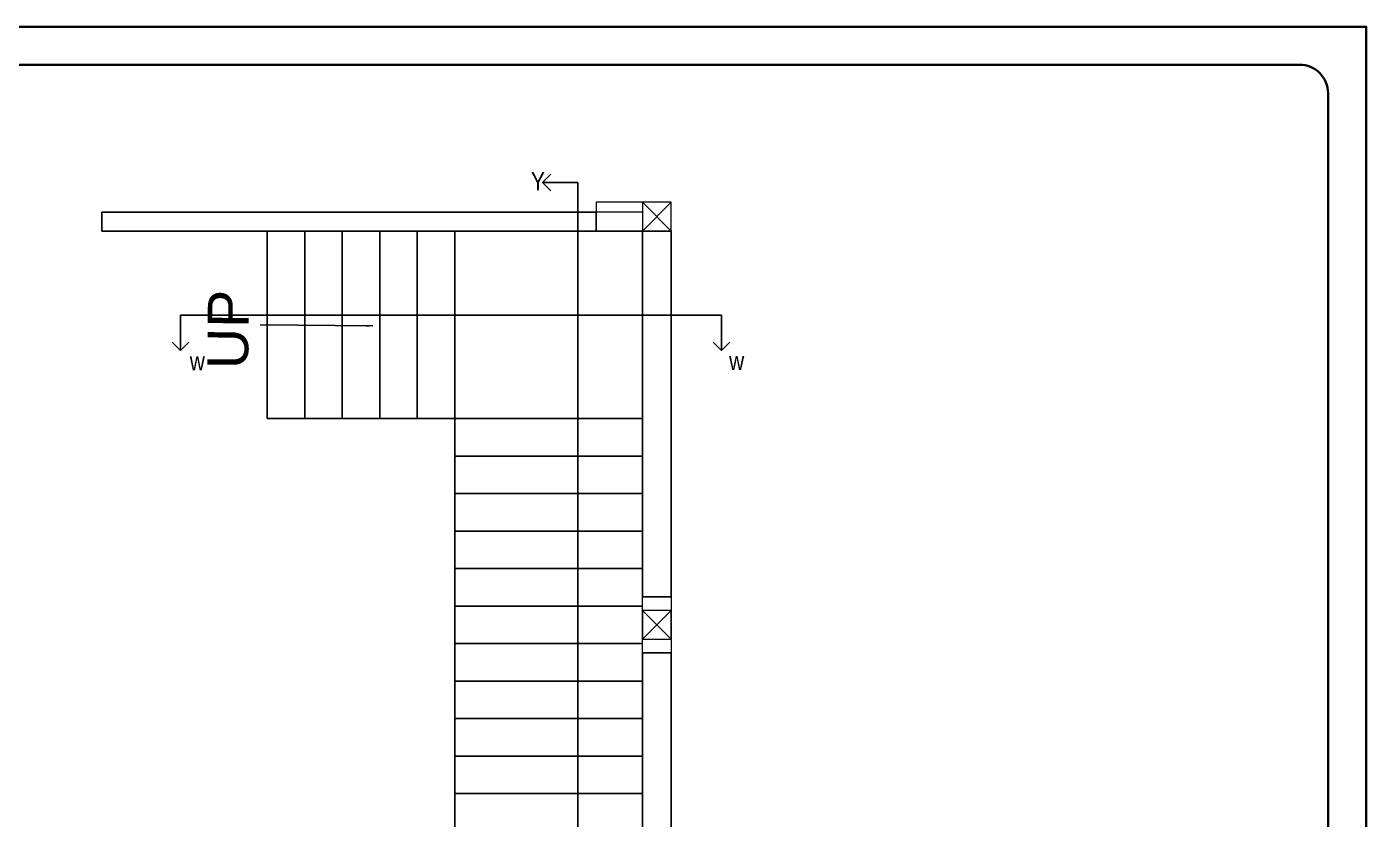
# Model space of a CAD drawing. Header units: inches. Extents: x -605 to 2991212, y -2872845 to 0.
# Drawn here: x 2775622 to 2818445, y -2274333 to -2248978 of the extents above; entities that cross this region are included whole.
import ezdxf

# ---------------------------------------------------------------- set-up
doc = ezdxf.new("R2010")
doc.units = ezdxf.units.IN
doc.header["$LTSCALE"] = 600
doc.header["$MEASUREMENT"] = 0
for name, color, linetype in [('05 RG_TXT', 7, 'Continuous'), ('NOITHAT', 21, 'Continuous'), ('RC BEAM', 130, 'Continuous'), ('SnT-DIMS2', 7, 'Continuous')]:
    doc.layers.add(name, color=color, linetype=linetype)
for name, color, linetype, lineweight in [('PV_MASONRY', 10, 'Continuous', 0), ('rRCC 2', 40, 'Continuous', 15), ('rSHEET', 2, 'Continuous', 30), ('TEXT 1', 1, 'Continuous', 0)]:
    doc.layers.add(name, color=color, linetype=linetype, lineweight=lineweight)
doc.styles.add('MtXpl_Arial_Narrow_1', font='ARIALN.TTF')
doc.styles.add('RG', font='arial.ttf')
doc.styles.add('ROMANS', font='arial.ttf')
doc.dimstyles.new('SnT', dxfattribs={"dimtxt": 2.5, "dimasz": 1, "dimexe": 1, "dimexo": 1, "dimgap": 1, "dimtad": 1, "dimdec": 0, "dimzin": 0, "dimdsep": 46, "dimtxsty": 'ROMANS', "dimblk": 'L1', "dimcen": 1, "dimclrd": 1, "dimclre": 1, "dimadec": 0, "dimazin": 0, "dimtfac": 1, "dimtdec": 0, "dimtmove": 0, "dimatfit": 3, "dimldrblk": 'LL1', "dimfxl": 1, "dimtolj": 1, "dimtzin": 0, "dimarcsym": 0})

# ---------------------------------------------------------------- blocks, each defined once
blk = doc.blocks.new('L1')
at = {"color": 1}
blk.add_line((0, -1), (0, 1), dxfattribs=at)
blk.add_solid([(-2, 0.33), (-2, -0.33), (0, 0)], dxfattribs=at)
blk = doc.blocks.new('LL1')
at = {"color": 1}
blk.add_solid([(-2, 0.33), (-2, -0.33), (0, 0)], dxfattribs=at)

msp = doc.modelspace()

# ---------------------------------------------------------------- linework, layer by layer
at = {"color": 1, "linetype": 'ByBlock'}
for points in [[(2778025.9, -2254913.2), (2793825.9, -2254913.2), (2793825.9, -2255513.2), (2778025.9, -2255513.2)], [(2795305.9, -2255513.2), (2796225.9, -2255513.2), (2796225.9, -2267213.2), (2795305.9, -2267213.2)], [(2795305.9, -2269013.2), (2796225.9, -2269013.2), (2796225.9, -2280713.2), (2795305.9, -2280713.2)]]:
    msp.add_lwpolyline(points, close=True, dxfattribs=at)
at = {"layer": 'NOITHAT', "linetype": 'Continuous'}
for p, q in [((2783305.9, -2255513.2), (2783305.9, -2261513.2)), ((2784505.9, -2255513.2), (2784505.9, -2261513.2)), ((2785705.9, -2255513.2), (2785705.9, -2261513.2)), ((2786905.9, -2255513.2), (2786905.9, -2261513.2)), ((2788105.9, -2255513.2), (2788105.9, -2261513.2)), ((2789305.9, -2255513.2), (2789305.9, -2261513.2)), ((2789305.9, -2261513.2), (2795305.9, -2261513.2)), ((2789305.9, -2262713.2), (2795305.9, -2262713.2)), ((2789305.9, -2263913.2), (2795305.9, -2263913.2)), ((2789305.9, -2265113.2), (2795305.9, -2265113.2)), ((2789305.9, -2266313.2), (2795305.9, -2266313.2)), ((2789305.9, -2267513.2), (2795305.9, -2267513.2)), ((2789305.9, -2268713.2), (2795305.9, -2268713.2)), ((2789305.9, -2269913.2), (2795305.9, -2269913.2)), ((2789305.9, -2269913.2), (2795305.9, -2269913.2)), ((2789305.9, -2271113.2), (2795305.9, -2271113.2)), ((2789305.9, -2272313.2), (2795305.9, -2272313.2)), ((2789305.9, -2273513.2), (2795305.9, -2273513.2))]:
    msp.add_line(p, q, dxfattribs=at)
msp.add_lwpolyline([(2783305.9, -2274713.2), (2789305.9, -2274713.2), (2789305.9, -2261513.2), (2783305.9, -2261513.2)], dxfattribs=at)
at = {"layer": 'PV_MASONRY', "color": 8}
for p, q in [((2795305.9, -2254913.2), (2778025.9, -2254913.2)), ((2778025.9, -2254913.2), (2778025.9, -2255513.2)), ((2795305.9, -2255513.2), (2778025.9, -2255513.2)), ((2783305.9, -2255513.2), (2795305.9, -2255513.2))]:
    msp.add_line(p, q, dxfattribs=at)
at = {"layer": 'RC BEAM', "color": 1}
for p, q in [((2792113.4, -2253964.9), (2792379.4, -2253698.9)), ((2793237.7, -2253964.9), (2792113.4, -2253964.9)), ((2792113.4, -2253964.9), (2792379.4, -2254231)), ((2793237.7, -2283644.9), (2793237.7, -2253964.9)), ((2797828.1, -2258207.6), (2780535, -2258207.6)), ((2780535, -2258207.6), (2780535, -2259331.9)), ((2797828.1, -2258207.6), (2797828.1, -2259331.9)), ((2780535, -2259331.9), (2780268.9, -2259065.9)), ((2780535, -2259331.9), (2780801, -2259065.9)), ((2797828.1, -2259331.9), (2797562.1, -2259065.9)), ((2797828.1, -2259331.9), (2798094.2, -2259065.9))]:
    msp.add_line(p, q, dxfattribs=at)
at = {"layer": 'rRCC 2', "color": 6}
for p, q in [((2796225.9, -2254593.2), (2795305.9, -2255513.2)), ((2796225.9, -2255513.2), (2795305.9, -2254593.2)), ((2796225.9, -2268573.2), (2795305.9, -2267653.2)), ((2795305.9, -2268573.2), (2796225.9, -2267653.2))]:
    msp.add_line(p, q, dxfattribs=at)
for points in [[(2796225.9, -2255513.2), (2796225.9, -2254593.2), (2793825.9, -2254593.2), (2793825.9, -2255513.2)], [(2796225.9, -2254593.2), (2795305.9, -2254593.2), (2795305.9, -2255513.2), (2796225.9, -2255513.2)], [(2795305.9, -2267213.2), (2796225.9, -2267213.2), (2796225.9, -2269013.2), (2795305.9, -2269013.2)], [(2796225.9, -2268573.2), (2796225.9, -2267653.2), (2795305.9, -2267653.2), (2795305.9, -2268573.2)]]:
    msp.add_lwpolyline(points, close=True, dxfattribs=at)
at = {"layer": 'rSHEET'}
msp.add_lwpolyline([(2690600.2, -2339373.3), (2818444.7, -2339373.3), (2818444.7, -2248978.1), (2690600.2, -2248978.1)], close=True, dxfattribs=at)
msp.add_lwpolyline([(2692730.9, -2338158), (2816313.9, -2338158, 0.4142136), (2817227.1, -2337244.8), (2817227.1, -2251106.6, 0.4142136), (2816313.9, -2250193.4), (2692730.9, -2250193.4, 0.4142136), (2691817.8, -2251106.6), (2691817.8, -2337244.8, 0.4142136)], format="xyb", close=True, dxfattribs=at)

# ---------------------------------------------------------------- texts
at = {"layer": '05 RG_TXT', "insert": (2782065.3, -2258663.4), "char_height": 1308.1, "width": 4167.839, "attachment_point": 5, "rotation": 89.37302, "style": 'RG'}
msp.add_mtext('UP', dxfattribs=at)
at = {"layer": 'TEXT 1', "style": 'MtXpl_Arial_Narrow_1'}
for s, p in [('Y', (2791741.1, -2254213.1)), ('w', (2780832.8, -2259973.1)), ('w', (2798076.3, -2259963.4))]:
    msp.add_text(s, height=583.2, dxfattribs=at).set_placement(p)

# ---------------------------------------------------------------- leaders
at = {"layer": 'SnT-DIMS2'}
msp.add_leader([(2786683.2, -2258550.2), (2783083.4, -2258510.8)], dimstyle='SnT', override={"dimscale": 100, "dimtxt": 2.5, "dimtmove": 2}, dxfattribs=at)

doc.saveas('drawing.dxf')
